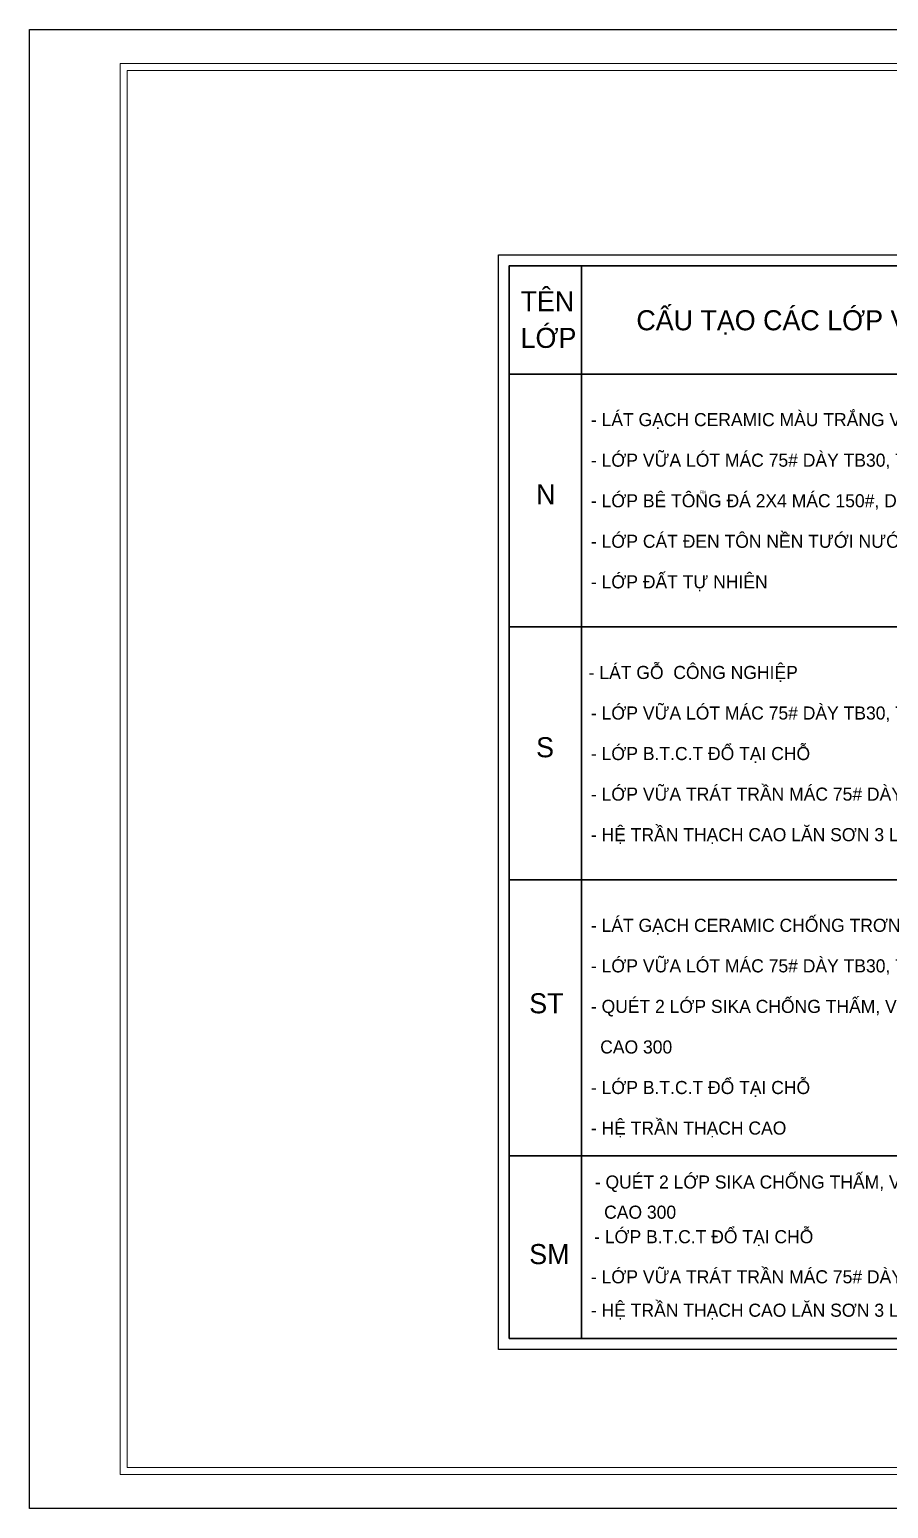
# Model space of a CAD drawing. Header units: millimetres. Extents: x 1832547 to 2001569, y -558009 to -417808.
# Drawn here: x 1971324 to 1983740, y -558009 to -536621 of the extents above; entities that cross this region are included whole.
import ezdxf

# ---------------------------------------------------------------- set-up
doc = ezdxf.new("R2010")
doc.units = ezdxf.units.MM
doc.header["$MEASUREMENT"] = 0
doc.layers.get('0').update_dxf_attribs({"linetype": 'CONTINUOUS'})
doc.layers.get('DEFPOINTS').update_dxf_attribs({"linetype": 'CONTINUOUS'})
for name, color, linetype, lineweight in [('AUDIT_I_110110131141-0', 7, 'CONTINUOUS', 15), ('AUDIT_I_110112104056-0', 7, 'CONTINUOUS', 15), ('AUDIT_I_120404221301-0', 7, 'CONTINUOUS', 15), ('CA.cat 30', 30, 'CONTINUOUS', 35), ('CA.dim 08', 8, 'CONTINUOUS', 13), ('CA.thay 145', 145, 'CONTINUOUS', 18)]:
    doc.layers.add(name, color=color, linetype=linetype, lineweight=lineweight)
doc.styles.add('CA.JSC1', font='Vhavan.ttf', dxfattribs={"width": 0.8})

# ---------------------------------------------------------------- blocks, each defined once
blk = doc.blocks.new('Q3R34')
at = {"layer": 'CA.cat 30'}
for p, q in [((2565981.314855416, -939720.1966491365), (2565981.314855416, -955236.6579773019)), ((2573399.953948486, -939720.1966491365), (2573399.953948486, -955236.6579773019)), ((2574445.11231435, -939720.1966491365), (2574445.11231435, -955236.6579773019)), ((2564936.156489552, -941287.8035857906), (2581863.620795277, -941287.8035857906)), ((2564936.156489552, -944944.421132747), (2581863.620795277, -944944.421132747)), ((2564936.156489552, -948601.0386797033), (2573399.953948486, -948601.0386797034)), ((2573399.953948486, -949163.8304368919), (2581863.75140742, -949163.8304368919)), ((2564936.156489552, -952591.9647553059), (2573399.953948486, -952591.9647553059)), ((2573399.953948486, -953327.7916125683), (2581863.75140742, -953327.7916125685))]:
    blk.add_line(p, q, dxfattribs=at)
blk.add_lwpolyline([(2564936.156489552, -955236.6579773019), (2581863.620795277, -955236.6579773019), (2581863.620795277, -939720.1966491365), (2564936.156489552, -939720.1966491365)], close=True, dxfattribs=at)
at = {"layer": 'DEFPOINTS'}
blk.add_lwpolyline([(2564779.421918315, -939563.4620778996), (2582020.355366514, -939563.4620778996), (2582020.355366514, -955393.3925485387), (2564779.421918315, -955393.3925485387)], close=True, dxfattribs=at)
at = {"layer": 'AUDIT_I_110110131141-0', "style": 'CA.JSC1'}
for s, p in [('- l¸t g¹ch ceramic mµu tr¾ng v©n m©y', (2566116.724729239, -942040.7395084655)), ('- l¸t g¹ch ceramic chèng tr¬n', (2574580.522188173, -942040.7395084657)), ('- líp v÷a lãt m¸c 75# dµy tb30, t¹o ph¼ng', (2566116.724729239, -942627.1991096926)), ('- líp v÷a lãt m¸c 75# dµy tb30, t¹o dèc', (2574580.522188173, -942627.1991096921)), ('- líp bª t«ng ®¸ 2x4 m¸c 150#, dµy 100', (2566116.724729239, -943213.6587109189)), ('- líp bª t«ng ®¸ 2x4 m¸c 150#, dµy 100', (2574580.522188173, -943213.6587109191)), ('- líp c¸t ®en t«n nÒn t\xadíi n\xadíc ®Çm chÆt k=0,9', (2566116.724729239, -943800.1183121455)), ('- líp c¸t ®en t«n nÒn t\xadíi n\xadíc ®Çm chÆt k=0,9', (2574580.522188173, -943800.1183121459)), ('- líp ®Êt tù nhiªn', (2566116.724729239, -944386.5779133722)), ('- líp ®Êt tù nhiªn', (2574580.522188173, -944386.5779133724)), ('- l¸t g¹ch ceramic chèng tr¬n', (2574671.666565223, -945492.448295115)), ('- l¸t gç  c«ng nghiÖp', (2566084.903615026, -945697.3570554217)), ('- líp v÷a lãt m¸c 75# dµy tb30, t¹o dèc', (2574671.666565223, -946078.9078963416)), ('- líp v÷a lãt m¸c 75# dµy tb30, t¹o ph¼ng', (2566116.724729239, -946283.8166566486)), ('- quÐt 2 líp sika chèng thÊm, vÐn ch©n t\xadêng ', (2574671.666565223, -946665.3674975684)), ('- líp b.t.c.t ®æ t¹i chç', (2566116.724729239, -946870.2762578755)), ('cao 300', (2574806.458296487, -947131.9519126265)), ('- líp v÷a tr¸t trÇn m¸c 75# dµy 15', (2566116.724729239, -947456.735859102)), ('- líp b.t.c.t ®æ t¹i chç', (2574671.666565223, -947638.9338881274)), ('- hÖ trÇn th¹ch cao l¨n s¬n 3 líp mµu tr¾ng', (2566116.724729239, -948043.1954603288)), ('- líp v÷a tr¸t trÇn m¸c 75# dµy 15', (2574674.426377487, -948260.8327122238)), ('- l¨n s¬n 3 líp mµu tr¾ng', (2574674.426377487, -948847.2923134508)), ('- l¸t g¹ch ceramic chèng tr¬n', (2566116.724729239, -949353.9746023784)), ('- líp v÷a lãt m¸c 75# dµy tb30, t¹o dèc', (2566116.724729239, -949940.434203605)), ('- mÆt bËc l¸t ®¸ granite mµu ®en dµy 20', (2574580.522188173, -949920.9060046256)), ('- quÐt 2 líp sika chèng thÊm, vÐn ch©n t\xadêng ', (2566116.724729239, -950526.8938048318)), ('- líp v÷a lãt m¸c 75# dµy tb20, t¹o ph¼ng', (2574580.522188173, -950507.3656058526)), ('- líp g¹ch x©y t¹o bËc', (2574580.522188173, -951093.8252070788)), ('cao 300', (2566251.516460503, -951113.3534060582)), ('- líp b.t.c.t ®æ t¹i chç', (2566116.724729239, -951699.8130072856)), ('- líp b.t.c.t ®æ t¹i chç', (2574580.522188173, -951680.2848083054)), ('- hÖ trÇn th¹ch cao ', (2566116.724729239, -952286.2726085122)), ('- líp v÷a tr¸t trÇn m¸c 75# dµy 15', (2574580.522188173, -952266.7444095322)), ('- l¨n s¬n 3 líp mµu tr¾ng', (2574580.522188173, -952853.2040107592)), ('- quÐt 2 líp sika chèng thÊm, vÐn ch©n t\xadêng ', (2566173.41472501, -953066.9662518337)), ('cao 300', (2566308.206456274, -953503.0349651226)), ('- líp b.t.c.t ®æ t¹i chç', (2566163.136657869, -953857.5909693112)), ('- LîP NGãI FUJI 19V/M2', (2574910.771208235, -954019.2480784653)), ('- líp v÷a tr¸t trÇn m¸c 75# dµy 15', (2566116.724729239, -954437.4119078508)), ('- HÖ  cÇu phong ,li t« thÐp  ', (2574935.119954263, -954562.409684319)), ('- hÖ trÇn th¹ch cao l¨n s¬n 3 líp mµu tr¾ng', (2566116.724729239, -954920.657021318))]:
    blk.add_text(s, height=189.2455191212704, dxfattribs=at).set_placement(p)
at = {"layer": 'AUDIT_I_110112104056-0', "style": 'CA.JSC1'}
for s, p in [('tªn', (2565100.122753299, -940380.1687391214)), ('tªn', (2573563.920212233, -940380.1687391214)), ('cÊu t¹o c¸c líp vËt liÖu', (2566773.973533588, -940654.1086460963)), ('cÊu t¹o c¸c líp vËt liÖu', (2575237.64038038, -940654.1086460963)), ('líp', (2565100.122753299, -940908.8870614672)), ('líp', (2573563.920212233, -940908.8870614672)), ('n', (2565324.427128793, -943172.8988253383)), ('nW', (2573636.689023605, -943179.1064538509)), ('s', (2565324.427128793, -946829.5163722947)), ('sw', (2573780.465664369, -946856.1155268924)), ('sT', (2565225.523828384, -950532.2337897633)), ('t', (2573749.015466325, -951059.2729500111)), ('sm', (2565225.458522313, -954159.5942167555)), ('m', (2573749.015466325, -954270.1441995869))]:
    blk.add_text(s, height=290.1456742768559, dxfattribs=at).set_placement(p)
blk = doc.blocks.new('A$C2d76a15f')
at = {"color": 4, "linetype": 'Continuous', "lineweight": 18}
for p, q in [((27498.47177620605, 19312.80984569415), (1212.381184990983, 19312.80984569415)), ((1212.381184990983, 19312.80984569415), (1212.381184990983, 452.5398463322053)), ((1212.381184990983, 452.5398463322053), (27498.47177620605, 452.5398463322053))]:
    blk.add_line(p, q, dxfattribs=at)
for p, q in [((27405.30177621031, 19219.63984569728), (1305.551184986718, 19219.63984569728)), ((1305.551184986718, 19219.63984569728), (1305.551184986718, 545.7098463290749)), ((1305.551184986718, 545.7098463290749), (27405.30177621031, 545.7098463290749))]:
    blk.add_line(p, q)
at = {"layer": 'DEFPOINTS', "ltscale": 600}
for p, q in [((-0.0003083094488829374, -0.0001536530908197165), (-0.0003083094488829374, 19765.34984567884)), ((-0.0003083094488829374, 19765.34984567884), (27950.99969050125, 19765.34984567884)), ((27950.99969050125, -0.0001536530908197165), (-0.0003083094488829374, -0.0001536530908197165)), ((-0.0003083094488829374, -0.0001536530908197165), (-0.0003083094488829374, -0.0001536530908197165))]:
    blk.add_line(p, q, dxfattribs=at)

msp = doc.modelspace()

# ---------------------------------------------------------------- block references
at = {"layer": 'CA.dim 08'}
msp.add_blockref('Q3R34', (-586678.1827548221, 399683.9377679554), dxfattribs=at)
at = {"layer": 'CA.thay 145', "xscale": 1.082069156961423, "yscale": 1.082069156961423, "zscale": 1.082069156961423}
msp.add_blockref('A$C2d76a15f', (1971323.717613267, -558008.8004598292), dxfattribs=at)

# ---------------------------------------------------------------- texts
at = {"layer": 'AUDIT_I_120404221301-0', "style": 'CA.JSC1'}
msp.add_text('FIX', height=40, dxfattribs=at).set_placement((1981017.904387243, -543331.6437531704))

doc.saveas('drawing.dxf')
